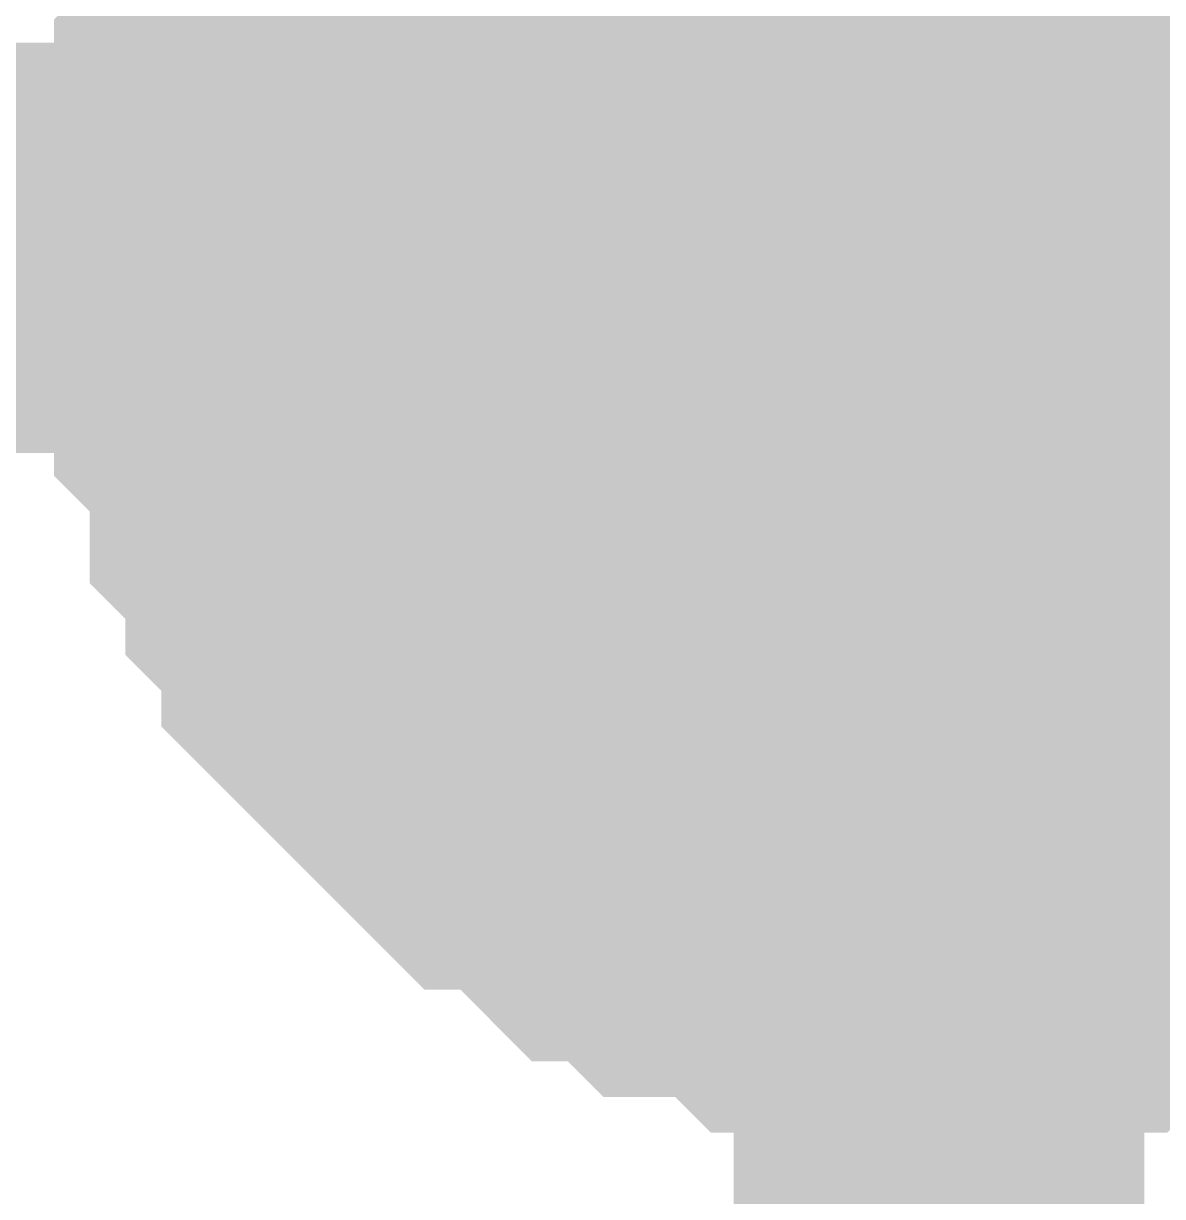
# Model space of a CAD drawing. Header units: inches. Extents: x 0 to 841, y 0 to 594.
# Drawn here: x 731.836 to 732.667, y 391.788 to 392.645 of the extents above; entities that cross this region are included whole.
import ezdxf

# ---------------------------------------------------------------- set-up
doc = ezdxf.new("R2010")
doc.units = ezdxf.units.IN
doc.layers.add('Sheet', color=255, linetype='Continuous')

msp = doc.modelspace()

# ---------------------------------------------------------------- linework, layer by layer
at = {"layer": 'Sheet'}
for points in [[(732.5041, 396.58358, 0.29972, 0.29972, 0), (732.5041, 392.48108, 0.29972, 0.29972, 0)], [(732.00761, 392.48108, 0.29972, 0.29972, 0), (732.00761, 392.50721, 0.29972, 0.29972, 0), (732.00761, 392.53335, 0.29972, 0.29972, 0), (732.00761, 392.55948, 0.29972, 0.29972, 0), (732.00761, 392.58561, 0.29972, 0.29972, 0), (732.03374, 392.61174, 0.29972, 0.29972, 0), (732.03374, 392.63787, 0.29972, 0.29972, 0), (732.03374, 392.664, 0.29972, 0.29972, 0), (732.05987, 392.69013, 0.29972, 0.29972, 0), (732.05987, 392.71626, 0.29972, 0.29972, 0), (732.05987, 392.74239, 0.29972, 0.29972, 0), (732.08601, 392.74239, 0.29972, 0.29972, 0), (732.08601, 392.76852, 0.29972, 0.29972, 0), (732.11214, 392.79465, 0.29972, 0.29972, 0), (732.11214, 392.82078, 0.29972, 0.29972, 0)], [(732.00761, 392.48108, 0.29972, 0.29972, 0), (732.00761, 392.50721, 0.29972, 0.29972, 0), (732.00761, 392.53335, 0.29972, 0.29972, 0), (732.00761, 392.55948, 0.29972, 0.29972, 0), (732.00761, 392.58561, 0.29972, 0.29972, 0), (732.03374, 392.61174, 0.29972, 0.29972, 0), (732.03374, 392.63787, 0.29972, 0.29972, 0), (732.03374, 392.664, 0.29972, 0.29972, 0), (732.05987, 392.69013, 0.29972, 0.29972, 0), (732.05987, 392.71626, 0.29972, 0.29972, 0), (732.05987, 392.74239, 0.29972, 0.29972, 0), (732.08601, 392.74239, 0.29972, 0.29972, 0), (732.08601, 392.76852, 0.29972, 0.29972, 0), (732.11214, 392.79465, 0.29972, 0.29972, 0), (732.11214, 392.82078, 0.29972, 0.29972, 0)], [(732.00761, 392.48108, 0.29972, 0.29972, 0), (732.00761, 392.50721, 0.29972, 0.29972, 0), (732.00761, 392.53335, 0.29972, 0.29972, 0), (732.00761, 392.55948, 0.29972, 0.29972, 0), (732.00761, 392.58561, 0.29972, 0.29972, 0), (732.03374, 392.61174, 0.29972, 0.29972, 0), (732.03374, 392.63787, 0.29972, 0.29972, 0), (732.03374, 392.664, 0.29972, 0.29972, 0), (732.05987, 392.69013, 0.29972, 0.29972, 0), (732.05987, 392.71626, 0.29972, 0.29972, 0), (732.05987, 392.74239, 0.29972, 0.29972, 0), (732.08601, 392.74239, 0.29972, 0.29972, 0), (732.08601, 392.76852, 0.29972, 0.29972, 0), (732.11214, 392.79465, 0.29972, 0.29972, 0), (732.11214, 392.82078, 0.29972, 0.29972, 0)], [(732.00761, 392.48108, 0.29972, 0.29972, 0), (732.00761, 392.50721, 0.29972, 0.29972, 0), (732.00761, 392.53335, 0.29972, 0.29972, 0), (732.00761, 392.55948, 0.29972, 0.29972, 0), (732.00761, 392.58561, 0.29972, 0.29972, 0), (732.03374, 392.61174, 0.29972, 0.29972, 0), (732.03374, 392.63787, 0.29972, 0.29972, 0), (732.03374, 392.664, 0.29972, 0.29972, 0), (732.05987, 392.69013, 0.29972, 0.29972, 0), (732.05987, 392.71626, 0.29972, 0.29972, 0), (732.05987, 392.74239, 0.29972, 0.29972, 0), (732.08601, 392.74239, 0.29972, 0.29972, 0), (732.08601, 392.76852, 0.29972, 0.29972, 0), (732.11214, 392.79465, 0.29972, 0.29972, 0), (732.11214, 392.82078, 0.29972, 0.29972, 0)], [(732.00761, 392.48108, 0.29972, 0.29972, 0), (732.00761, 392.50721, 0.29972, 0.29972, 0), (732.00761, 392.53335, 0.29972, 0.29972, 0), (732.00761, 392.55948, 0.29972, 0.29972, 0), (732.00761, 392.58561, 0.29972, 0.29972, 0), (732.03374, 392.61174, 0.29972, 0.29972, 0), (732.03374, 392.63787, 0.29972, 0.29972, 0), (732.03374, 392.664, 0.29972, 0.29972, 0), (732.05987, 392.69013, 0.29972, 0.29972, 0), (732.05987, 392.71626, 0.29972, 0.29972, 0), (732.05987, 392.74239, 0.29972, 0.29972, 0), (732.08601, 392.74239, 0.29972, 0.29972, 0), (732.08601, 392.76852, 0.29972, 0.29972, 0), (732.11214, 392.79465, 0.29972, 0.29972, 0), (732.11214, 392.82078, 0.29972, 0.29972, 0)], [(732.00761, 392.48108, 0.29972, 0.29972, 0), (732.00761, 392.50721, 0.29972, 0.29972, 0), (732.00761, 392.53335, 0.29972, 0.29972, 0), (732.00761, 392.55948, 0.29972, 0.29972, 0), (732.00761, 392.58561, 0.29972, 0.29972, 0), (732.03374, 392.61174, 0.29972, 0.29972, 0), (732.03374, 392.63787, 0.29972, 0.29972, 0), (732.03374, 392.664, 0.29972, 0.29972, 0), (732.05987, 392.69013, 0.29972, 0.29972, 0), (732.05987, 392.71626, 0.29972, 0.29972, 0), (732.05987, 392.74239, 0.29972, 0.29972, 0), (732.08601, 392.74239, 0.29972, 0.29972, 0), (732.08601, 392.76852, 0.29972, 0.29972, 0), (732.11214, 392.79465, 0.29972, 0.29972, 0), (732.11214, 392.82078, 0.29972, 0.29972, 0)], [(732.00761, 392.48108, 0.29972, 0.29972, 0), (732.00761, 392.50721, 0.29972, 0.29972, 0), (732.00761, 392.53335, 0.29972, 0.29972, 0), (732.00761, 392.55948, 0.29972, 0.29972, 0), (732.00761, 392.58561, 0.29972, 0.29972, 0), (732.03374, 392.61174, 0.29972, 0.29972, 0), (732.03374, 392.63787, 0.29972, 0.29972, 0), (732.03374, 392.664, 0.29972, 0.29972, 0), (732.05987, 392.69013, 0.29972, 0.29972, 0), (732.05987, 392.71626, 0.29972, 0.29972, 0), (732.05987, 392.74239, 0.29972, 0.29972, 0), (732.08601, 392.74239, 0.29972, 0.29972, 0), (732.08601, 392.76852, 0.29972, 0.29972, 0), (732.11214, 392.79465, 0.29972, 0.29972, 0), (732.11214, 392.82078, 0.29972, 0.29972, 0)], [(732.00761, 392.48108, 0.09906, 0.09906, 0), (732.00761, 392.50721, 0.09906, 0.09906, 0), (732.00761, 392.53335, 0.09906, 0.09906, 0), (732.00761, 392.55948, 0.09906, 0.09906, 0), (732.00761, 392.58561, 0.09906, 0.09906, 0), (732.03374, 392.61174, 0.09906, 0.09906, 0), (732.03374, 392.63787, 0.09906, 0.09906, 0), (732.03374, 392.664, 0.09906, 0.09906, 0), (732.05987, 392.69013, 0.09906, 0.09906, 0), (732.05987, 392.71626, 0.09906, 0.09906, 0)], [(732.00761, 392.48108, 0.09906, 0.09906, 0), (732.00761, 392.50721, 0.09906, 0.09906, 0), (732.00761, 392.53335, 0.09906, 0.09906, 0), (732.00761, 392.55948, 0.09906, 0.09906, 0), (732.00761, 392.58561, 0.09906, 0.09906, 0), (732.03374, 392.61174, 0.09906, 0.09906, 0), (732.03374, 392.63787, 0.09906, 0.09906, 0), (732.03374, 392.664, 0.09906, 0.09906, 0), (732.05987, 392.69013, 0.09906, 0.09906, 0), (732.05987, 392.71626, 0.09906, 0.09906, 0)], [(732.00761, 392.48108, 0.09906, 0.09906, 0), (732.00761, 392.50721, 0.09906, 0.09906, 0), (732.00761, 392.53335, 0.09906, 0.09906, 0), (732.00761, 392.55948, 0.09906, 0.09906, 0), (732.00761, 392.58561, 0.09906, 0.09906, 0), (732.03374, 392.61174, 0.09906, 0.09906, 0), (732.03374, 392.63787, 0.09906, 0.09906, 0), (732.03374, 392.664, 0.09906, 0.09906, 0), (732.05987, 392.69013, 0.09906, 0.09906, 0), (732.05987, 392.71626, 0.09906, 0.09906, 0)], [(732.00761, 392.48108, 0.09906, 0.09906, 0), (732.00761, 392.50721, 0.09906, 0.09906, 0), (732.00761, 392.53335, 0.09906, 0.09906, 0), (732.00761, 392.55948, 0.09906, 0.09906, 0), (732.00761, 392.58561, 0.09906, 0.09906, 0), (732.03374, 392.61174, 0.09906, 0.09906, 0), (732.03374, 392.63787, 0.09906, 0.09906, 0), (732.03374, 392.664, 0.09906, 0.09906, 0), (732.05987, 392.69013, 0.09906, 0.09906, 0), (732.05987, 392.71626, 0.09906, 0.09906, 0)], [(732.00761, 392.48108, 0.09906, 0.09906, 0), (732.00761, 392.50721, 0.09906, 0.09906, 0), (732.00761, 392.53335, 0.09906, 0.09906, 0), (732.00761, 392.55948, 0.09906, 0.09906, 0), (732.00761, 392.58561, 0.09906, 0.09906, 0), (732.03374, 392.61174, 0.09906, 0.09906, 0), (732.03374, 392.63787, 0.09906, 0.09906, 0), (732.03374, 392.664, 0.09906, 0.09906, 0), (732.05987, 392.69013, 0.09906, 0.09906, 0), (732.05987, 392.71626, 0.09906, 0.09906, 0)], [(732.00761, 392.48108, 0.09906, 0.09906, 0), (732.00761, 392.50721, 0.09906, 0.09906, 0), (732.00761, 392.53335, 0.09906, 0.09906, 0), (732.00761, 392.55948, 0.09906, 0.09906, 0), (732.00761, 392.58561, 0.09906, 0.09906, 0), (732.03374, 392.61174, 0.09906, 0.09906, 0), (732.03374, 392.63787, 0.09906, 0.09906, 0), (732.03374, 392.664, 0.09906, 0.09906, 0), (732.05987, 392.69013, 0.09906, 0.09906, 0), (732.05987, 392.71626, 0.09906, 0.09906, 0)], [(732.00761, 392.48108, 0.09906, 0.09906, 0), (732.00761, 392.50721, 0.09906, 0.09906, 0), (732.00761, 392.53335, 0.09906, 0.09906, 0), (732.00761, 392.55948, 0.09906, 0.09906, 0), (732.00761, 392.58561, 0.09906, 0.09906, 0), (732.03374, 392.61174, 0.09906, 0.09906, 0), (732.03374, 392.63787, 0.09906, 0.09906, 0), (732.03374, 392.664, 0.09906, 0.09906, 0), (732.05987, 392.69013, 0.09906, 0.09906, 0), (732.05987, 392.71626, 0.09906, 0.09906, 0)], [(677.52448, 392.48108, 0.29972, 0.29972, 0), (692.52368, 392.48108, 0.29972, 0.29972, 0), (702.50572, 392.48108, 0.29972, 0.29972, 0), (712.51389, 392.48108, 0.29972, 0.29972, 0), (722.52206, 392.48108, 0.29972, 0.29972, 0), (732.5041, 392.48108, 0.29972, 0.29972, 0)], [(732.5041, 391.9846, 0.29972, 0.29972, 0), (732.47797, 391.9846, 0.29972, 0.29972, 0), (732.45184, 391.9846, 0.29972, 0.29972, 0), (732.42571, 391.9846, 0.29972, 0.29972, 0), (732.39958, 391.9846, 0.29972, 0.29972, 0), (732.37345, 392.01073, 0.29972, 0.29972, 0), (732.37345, 392.01073, 0.29972, 0.29972, 0), (732.34731, 392.01073, 0.29972, 0.29972, 0), (732.32118, 392.01073, 0.29972, 0.29972, 0), (732.29505, 392.03686, 0.29972, 0.29972, 0), (732.26892, 392.03686, 0.29972, 0.29972, 0), (732.24279, 392.063, 0.29972, 0.29972, 0), (732.24279, 392.063, 0.29972, 0.29972, 0), (732.21666, 392.08913, 0.29972, 0.29972, 0), (732.19053, 392.08913, 0.29972, 0.29972, 0), (732.1644, 392.11526, 0.29972, 0.29972, 0), (732.1644, 392.11526, 0.29972, 0.29972, 0), (732.13827, 392.14139, 0.29972, 0.29972, 0), (732.11214, 392.16752, 0.29972, 0.29972, 0), (732.11214, 392.16752, 0.29972, 0.29972, 0), (732.08601, 392.19365, 0.29972, 0.29972, 0), (732.08601, 392.21978, 0.29972, 0.29972, 0), (732.05987, 392.24591, 0.29972, 0.29972, 0), (732.05987, 392.27204, 0.29972, 0.29972, 0), (732.05987, 392.27204, 0.29972, 0.29972, 0), (732.03374, 392.29817, 0.29972, 0.29972, 0), (732.03374, 392.3243, 0.29972, 0.29972, 0), (732.03374, 392.35043, 0.29972, 0.29972, 0), (732.00761, 392.37656, 0.29972, 0.29972, 0), (732.00761, 392.40269, 0.29972, 0.29972, 0), (732.00761, 392.42882, 0.29972, 0.29972, 0), (732.00761, 392.45495, 0.29972, 0.29972, 0), (732.00761, 392.48108, 0.29972, 0.29972, 0)], [(732.00761, 392.48108, 0.29972, 0.29972, 0), (732.00761, 392.48108, 0.29972, 0.29972, 0)], [(732.5041, 391.9846, 0.29972, 0.29972, 0), (732.47797, 391.9846, 0.29972, 0.29972, 0), (732.45184, 391.9846, 0.29972, 0.29972, 0), (732.42571, 391.9846, 0.29972, 0.29972, 0), (732.39958, 391.9846, 0.29972, 0.29972, 0), (732.37345, 392.01073, 0.29972, 0.29972, 0), (732.37345, 392.01073, 0.29972, 0.29972, 0), (732.34731, 392.01073, 0.29972, 0.29972, 0), (732.32118, 392.01073, 0.29972, 0.29972, 0), (732.29505, 392.03686, 0.29972, 0.29972, 0), (732.26892, 392.03686, 0.29972, 0.29972, 0), (732.24279, 392.063, 0.29972, 0.29972, 0), (732.24279, 392.063, 0.29972, 0.29972, 0), (732.21666, 392.08913, 0.29972, 0.29972, 0), (732.19053, 392.08913, 0.29972, 0.29972, 0), (732.1644, 392.11526, 0.29972, 0.29972, 0), (732.1644, 392.11526, 0.29972, 0.29972, 0), (732.13827, 392.14139, 0.29972, 0.29972, 0), (732.11214, 392.16752, 0.29972, 0.29972, 0), (732.11214, 392.16752, 0.29972, 0.29972, 0), (732.08601, 392.19365, 0.29972, 0.29972, 0), (732.08601, 392.21978, 0.29972, 0.29972, 0), (732.05987, 392.24591, 0.29972, 0.29972, 0), (732.05987, 392.27204, 0.29972, 0.29972, 0), (732.05987, 392.27204, 0.29972, 0.29972, 0), (732.03374, 392.29817, 0.29972, 0.29972, 0), (732.03374, 392.3243, 0.29972, 0.29972, 0), (732.03374, 392.35043, 0.29972, 0.29972, 0), (732.00761, 392.37656, 0.29972, 0.29972, 0), (732.00761, 392.40269, 0.29972, 0.29972, 0), (732.00761, 392.42882, 0.29972, 0.29972, 0), (732.00761, 392.45495, 0.29972, 0.29972, 0), (732.00761, 392.48108, 0.29972, 0.29972, 0)], [(732.00761, 392.48108, 0.29972, 0.29972, 0), (732.00761, 392.48108, 0.29972, 0.29972, 0)], [(732.5041, 391.9846, 0.29972, 0.29972, 0), (732.47797, 391.9846, 0.29972, 0.29972, 0), (732.45184, 391.9846, 0.29972, 0.29972, 0), (732.42571, 391.9846, 0.29972, 0.29972, 0), (732.39958, 391.9846, 0.29972, 0.29972, 0), (732.37345, 392.01073, 0.29972, 0.29972, 0), (732.37345, 392.01073, 0.29972, 0.29972, 0), (732.34731, 392.01073, 0.29972, 0.29972, 0), (732.32118, 392.01073, 0.29972, 0.29972, 0), (732.29505, 392.03686, 0.29972, 0.29972, 0), (732.26892, 392.03686, 0.29972, 0.29972, 0), (732.24279, 392.063, 0.29972, 0.29972, 0), (732.24279, 392.063, 0.29972, 0.29972, 0), (732.21666, 392.08913, 0.29972, 0.29972, 0), (732.19053, 392.08913, 0.29972, 0.29972, 0), (732.1644, 392.11526, 0.29972, 0.29972, 0), (732.1644, 392.11526, 0.29972, 0.29972, 0), (732.13827, 392.14139, 0.29972, 0.29972, 0), (732.11214, 392.16752, 0.29972, 0.29972, 0), (732.11214, 392.16752, 0.29972, 0.29972, 0), (732.08601, 392.19365, 0.29972, 0.29972, 0), (732.08601, 392.21978, 0.29972, 0.29972, 0), (732.05987, 392.24591, 0.29972, 0.29972, 0), (732.05987, 392.27204, 0.29972, 0.29972, 0), (732.05987, 392.27204, 0.29972, 0.29972, 0), (732.03374, 392.29817, 0.29972, 0.29972, 0), (732.03374, 392.3243, 0.29972, 0.29972, 0), (732.03374, 392.35043, 0.29972, 0.29972, 0), (732.00761, 392.37656, 0.29972, 0.29972, 0), (732.00761, 392.40269, 0.29972, 0.29972, 0), (732.00761, 392.42882, 0.29972, 0.29972, 0), (732.00761, 392.45495, 0.29972, 0.29972, 0), (732.00761, 392.48108, 0.29972, 0.29972, 0)], [(732.00761, 392.48108, 0.29972, 0.29972, 0), (732.00761, 392.48108, 0.29972, 0.29972, 0)], [(732.5041, 391.9846, 0.29972, 0.29972, 0), (732.47797, 391.9846, 0.29972, 0.29972, 0), (732.45184, 391.9846, 0.29972, 0.29972, 0), (732.42571, 391.9846, 0.29972, 0.29972, 0), (732.39958, 391.9846, 0.29972, 0.29972, 0), (732.37345, 392.01073, 0.29972, 0.29972, 0), (732.37345, 392.01073, 0.29972, 0.29972, 0), (732.34731, 392.01073, 0.29972, 0.29972, 0), (732.32118, 392.01073, 0.29972, 0.29972, 0), (732.29505, 392.03686, 0.29972, 0.29972, 0), (732.26892, 392.03686, 0.29972, 0.29972, 0), (732.24279, 392.063, 0.29972, 0.29972, 0), (732.24279, 392.063, 0.29972, 0.29972, 0), (732.21666, 392.08913, 0.29972, 0.29972, 0), (732.19053, 392.08913, 0.29972, 0.29972, 0), (732.1644, 392.11526, 0.29972, 0.29972, 0), (732.1644, 392.11526, 0.29972, 0.29972, 0), (732.13827, 392.14139, 0.29972, 0.29972, 0), (732.11214, 392.16752, 0.29972, 0.29972, 0), (732.11214, 392.16752, 0.29972, 0.29972, 0), (732.08601, 392.19365, 0.29972, 0.29972, 0), (732.08601, 392.21978, 0.29972, 0.29972, 0), (732.05987, 392.24591, 0.29972, 0.29972, 0), (732.05987, 392.27204, 0.29972, 0.29972, 0), (732.05987, 392.27204, 0.29972, 0.29972, 0), (732.03374, 392.29817, 0.29972, 0.29972, 0), (732.03374, 392.3243, 0.29972, 0.29972, 0), (732.03374, 392.35043, 0.29972, 0.29972, 0), (732.00761, 392.37656, 0.29972, 0.29972, 0), (732.00761, 392.40269, 0.29972, 0.29972, 0), (732.00761, 392.42882, 0.29972, 0.29972, 0), (732.00761, 392.45495, 0.29972, 0.29972, 0), (732.00761, 392.48108, 0.29972, 0.29972, 0)], [(732.00761, 392.48108, 0.29972, 0.29972, 0), (732.00761, 392.48108, 0.29972, 0.29972, 0)], [(732.5041, 391.9846, 0.29972, 0.29972, 0), (732.47797, 391.9846, 0.29972, 0.29972, 0), (732.45184, 391.9846, 0.29972, 0.29972, 0), (732.42571, 391.9846, 0.29972, 0.29972, 0), (732.39958, 391.9846, 0.29972, 0.29972, 0), (732.37345, 392.01073, 0.29972, 0.29972, 0), (732.37345, 392.01073, 0.29972, 0.29972, 0), (732.34731, 392.01073, 0.29972, 0.29972, 0), (732.32118, 392.01073, 0.29972, 0.29972, 0), (732.29505, 392.03686, 0.29972, 0.29972, 0), (732.26892, 392.03686, 0.29972, 0.29972, 0), (732.24279, 392.063, 0.29972, 0.29972, 0), (732.24279, 392.063, 0.29972, 0.29972, 0), (732.21666, 392.08913, 0.29972, 0.29972, 0), (732.19053, 392.08913, 0.29972, 0.29972, 0), (732.1644, 392.11526, 0.29972, 0.29972, 0), (732.1644, 392.11526, 0.29972, 0.29972, 0), (732.13827, 392.14139, 0.29972, 0.29972, 0), (732.11214, 392.16752, 0.29972, 0.29972, 0), (732.11214, 392.16752, 0.29972, 0.29972, 0), (732.08601, 392.19365, 0.29972, 0.29972, 0), (732.08601, 392.21978, 0.29972, 0.29972, 0), (732.05987, 392.24591, 0.29972, 0.29972, 0), (732.05987, 392.27204, 0.29972, 0.29972, 0), (732.05987, 392.27204, 0.29972, 0.29972, 0), (732.03374, 392.29817, 0.29972, 0.29972, 0), (732.03374, 392.3243, 0.29972, 0.29972, 0), (732.03374, 392.35043, 0.29972, 0.29972, 0), (732.00761, 392.37656, 0.29972, 0.29972, 0), (732.00761, 392.40269, 0.29972, 0.29972, 0), (732.00761, 392.42882, 0.29972, 0.29972, 0), (732.00761, 392.45495, 0.29972, 0.29972, 0), (732.00761, 392.48108, 0.29972, 0.29972, 0)], [(732.00761, 392.48108, 0.29972, 0.29972, 0), (732.00761, 392.48108, 0.29972, 0.29972, 0)], [(732.5041, 391.9846, 0.29972, 0.29972, 0), (732.47797, 391.9846, 0.29972, 0.29972, 0), (732.45184, 391.9846, 0.29972, 0.29972, 0), (732.42571, 391.9846, 0.29972, 0.29972, 0), (732.39958, 391.9846, 0.29972, 0.29972, 0), (732.37345, 392.01073, 0.29972, 0.29972, 0), (732.37345, 392.01073, 0.29972, 0.29972, 0), (732.34731, 392.01073, 0.29972, 0.29972, 0), (732.32118, 392.01073, 0.29972, 0.29972, 0), (732.29505, 392.03686, 0.29972, 0.29972, 0), (732.26892, 392.03686, 0.29972, 0.29972, 0), (732.24279, 392.063, 0.29972, 0.29972, 0), (732.24279, 392.063, 0.29972, 0.29972, 0), (732.21666, 392.08913, 0.29972, 0.29972, 0), (732.19053, 392.08913, 0.29972, 0.29972, 0), (732.1644, 392.11526, 0.29972, 0.29972, 0), (732.1644, 392.11526, 0.29972, 0.29972, 0), (732.13827, 392.14139, 0.29972, 0.29972, 0), (732.11214, 392.16752, 0.29972, 0.29972, 0), (732.11214, 392.16752, 0.29972, 0.29972, 0), (732.08601, 392.19365, 0.29972, 0.29972, 0), (732.08601, 392.21978, 0.29972, 0.29972, 0), (732.05987, 392.24591, 0.29972, 0.29972, 0), (732.05987, 392.27204, 0.29972, 0.29972, 0), (732.05987, 392.27204, 0.29972, 0.29972, 0), (732.03374, 392.29817, 0.29972, 0.29972, 0), (732.03374, 392.3243, 0.29972, 0.29972, 0), (732.03374, 392.35043, 0.29972, 0.29972, 0), (732.00761, 392.37656, 0.29972, 0.29972, 0), (732.00761, 392.40269, 0.29972, 0.29972, 0), (732.00761, 392.42882, 0.29972, 0.29972, 0), (732.00761, 392.45495, 0.29972, 0.29972, 0), (732.00761, 392.48108, 0.29972, 0.29972, 0)], [(732.00761, 392.48108, 0.29972, 0.29972, 0), (732.00761, 392.48108, 0.29972, 0.29972, 0)], [(732.5041, 391.9846, 0.29972, 0.29972, 0), (732.47797, 391.9846, 0.29972, 0.29972, 0), (732.45184, 391.9846, 0.29972, 0.29972, 0), (732.42571, 391.9846, 0.29972, 0.29972, 0), (732.39958, 391.9846, 0.29972, 0.29972, 0), (732.37345, 392.01073, 0.29972, 0.29972, 0), (732.37345, 392.01073, 0.29972, 0.29972, 0), (732.34731, 392.01073, 0.29972, 0.29972, 0), (732.32118, 392.01073, 0.29972, 0.29972, 0), (732.29505, 392.03686, 0.29972, 0.29972, 0), (732.26892, 392.03686, 0.29972, 0.29972, 0), (732.24279, 392.063, 0.29972, 0.29972, 0), (732.24279, 392.063, 0.29972, 0.29972, 0), (732.21666, 392.08913, 0.29972, 0.29972, 0), (732.19053, 392.08913, 0.29972, 0.29972, 0), (732.1644, 392.11526, 0.29972, 0.29972, 0), (732.1644, 392.11526, 0.29972, 0.29972, 0), (732.13827, 392.14139, 0.29972, 0.29972, 0), (732.11214, 392.16752, 0.29972, 0.29972, 0), (732.11214, 392.16752, 0.29972, 0.29972, 0), (732.08601, 392.19365, 0.29972, 0.29972, 0), (732.08601, 392.21978, 0.29972, 0.29972, 0), (732.05987, 392.24591, 0.29972, 0.29972, 0), (732.05987, 392.27204, 0.29972, 0.29972, 0), (732.05987, 392.27204, 0.29972, 0.29972, 0), (732.03374, 392.29817, 0.29972, 0.29972, 0), (732.03374, 392.3243, 0.29972, 0.29972, 0), (732.03374, 392.35043, 0.29972, 0.29972, 0), (732.00761, 392.37656, 0.29972, 0.29972, 0), (732.00761, 392.40269, 0.29972, 0.29972, 0), (732.00761, 392.42882, 0.29972, 0.29972, 0), (732.00761, 392.45495, 0.29972, 0.29972, 0), (732.00761, 392.48108, 0.29972, 0.29972, 0)], [(732.00761, 392.48108, 0.29972, 0.29972, 0), (732.00761, 392.48108, 0.29972, 0.29972, 0)], [(732.5041, 392.48108, 0.29972, 0.29972, 0), (732.5041, 389.94642, 0.29972, 0.29972, 0)], [(732.5041, 391.9846, 0.09906, 0.09906, 0), (732.47797, 391.9846, 0.09906, 0.09906, 0), (732.45184, 391.9846, 0.09906, 0.09906, 0), (732.42571, 391.9846, 0.09906, 0.09906, 0), (732.39958, 391.9846, 0.09906, 0.09906, 0), (732.37345, 392.01073, 0.09906, 0.09906, 0), (732.37345, 392.01073, 0.09906, 0.09906, 0), (732.34731, 392.01073, 0.09906, 0.09906, 0), (732.32118, 392.01073, 0.09906, 0.09906, 0), (732.29505, 392.03686, 0.09906, 0.09906, 0), (732.26892, 392.03686, 0.09906, 0.09906, 0), (732.24279, 392.063, 0.09906, 0.09906, 0), (732.24279, 392.063, 0.09906, 0.09906, 0), (732.21666, 392.08913, 0.09906, 0.09906, 0), (732.19053, 392.08913, 0.09906, 0.09906, 0), (732.1644, 392.11526, 0.09906, 0.09906, 0), (732.1644, 392.11526, 0.09906, 0.09906, 0), (732.13827, 392.14139, 0.09906, 0.09906, 0), (732.11214, 392.16752, 0.09906, 0.09906, 0), (732.11214, 392.16752, 0.09906, 0.09906, 0), (732.08601, 392.19365, 0.09906, 0.09906, 0), (732.08601, 392.21978, 0.09906, 0.09906, 0), (732.05987, 392.24591, 0.09906, 0.09906, 0), (732.05987, 392.27204, 0.09906, 0.09906, 0), (732.05987, 392.27204, 0.09906, 0.09906, 0), (732.03374, 392.29817, 0.09906, 0.09906, 0), (732.03374, 392.3243, 0.09906, 0.09906, 0), (732.03374, 392.35043, 0.09906, 0.09906, 0), (732.00761, 392.37656, 0.09906, 0.09906, 0), (732.00761, 392.40269, 0.09906, 0.09906, 0), (732.00761, 392.42882, 0.09906, 0.09906, 0), (732.00761, 392.45495, 0.09906, 0.09906, 0), (732.00761, 392.48108, 0.09906, 0.09906, 0)], [(732.00761, 392.48108, 0.09906, 0.09906, 0), (732.00761, 392.48108, 0.09906, 0.09906, 0)], [(732.5041, 391.9846, 0.09906, 0.09906, 0), (732.47797, 391.9846, 0.09906, 0.09906, 0), (732.45184, 391.9846, 0.09906, 0.09906, 0), (732.42571, 391.9846, 0.09906, 0.09906, 0), (732.39958, 391.9846, 0.09906, 0.09906, 0), (732.37345, 392.01073, 0.09906, 0.09906, 0), (732.37345, 392.01073, 0.09906, 0.09906, 0), (732.34731, 392.01073, 0.09906, 0.09906, 0), (732.32118, 392.01073, 0.09906, 0.09906, 0), (732.29505, 392.03686, 0.09906, 0.09906, 0), (732.26892, 392.03686, 0.09906, 0.09906, 0), (732.24279, 392.063, 0.09906, 0.09906, 0), (732.24279, 392.063, 0.09906, 0.09906, 0), (732.21666, 392.08913, 0.09906, 0.09906, 0), (732.19053, 392.08913, 0.09906, 0.09906, 0), (732.1644, 392.11526, 0.09906, 0.09906, 0), (732.1644, 392.11526, 0.09906, 0.09906, 0), (732.13827, 392.14139, 0.09906, 0.09906, 0), (732.11214, 392.16752, 0.09906, 0.09906, 0), (732.11214, 392.16752, 0.09906, 0.09906, 0), (732.08601, 392.19365, 0.09906, 0.09906, 0), (732.08601, 392.21978, 0.09906, 0.09906, 0), (732.05987, 392.24591, 0.09906, 0.09906, 0), (732.05987, 392.27204, 0.09906, 0.09906, 0), (732.05987, 392.27204, 0.09906, 0.09906, 0), (732.03374, 392.29817, 0.09906, 0.09906, 0), (732.03374, 392.3243, 0.09906, 0.09906, 0), (732.03374, 392.35043, 0.09906, 0.09906, 0), (732.00761, 392.37656, 0.09906, 0.09906, 0), (732.00761, 392.40269, 0.09906, 0.09906, 0), (732.00761, 392.42882, 0.09906, 0.09906, 0), (732.00761, 392.45495, 0.09906, 0.09906, 0), (732.00761, 392.48108, 0.09906, 0.09906, 0)], [(732.00761, 392.48108, 0.09906, 0.09906, 0), (732.00761, 392.48108, 0.09906, 0.09906, 0)], [(732.5041, 391.9846, 0.09906, 0.09906, 0), (732.47797, 391.9846, 0.09906, 0.09906, 0), (732.45184, 391.9846, 0.09906, 0.09906, 0), (732.42571, 391.9846, 0.09906, 0.09906, 0), (732.39958, 391.9846, 0.09906, 0.09906, 0), (732.37345, 392.01073, 0.09906, 0.09906, 0), (732.37345, 392.01073, 0.09906, 0.09906, 0), (732.34731, 392.01073, 0.09906, 0.09906, 0), (732.32118, 392.01073, 0.09906, 0.09906, 0), (732.29505, 392.03686, 0.09906, 0.09906, 0), (732.26892, 392.03686, 0.09906, 0.09906, 0), (732.24279, 392.063, 0.09906, 0.09906, 0), (732.24279, 392.063, 0.09906, 0.09906, 0), (732.21666, 392.08913, 0.09906, 0.09906, 0), (732.19053, 392.08913, 0.09906, 0.09906, 0), (732.1644, 392.11526, 0.09906, 0.09906, 0), (732.1644, 392.11526, 0.09906, 0.09906, 0), (732.13827, 392.14139, 0.09906, 0.09906, 0), (732.11214, 392.16752, 0.09906, 0.09906, 0), (732.11214, 392.16752, 0.09906, 0.09906, 0), (732.08601, 392.19365, 0.09906, 0.09906, 0), (732.08601, 392.21978, 0.09906, 0.09906, 0), (732.05987, 392.24591, 0.09906, 0.09906, 0), (732.05987, 392.27204, 0.09906, 0.09906, 0), (732.05987, 392.27204, 0.09906, 0.09906, 0), (732.03374, 392.29817, 0.09906, 0.09906, 0), (732.03374, 392.3243, 0.09906, 0.09906, 0), (732.03374, 392.35043, 0.09906, 0.09906, 0), (732.00761, 392.37656, 0.09906, 0.09906, 0), (732.00761, 392.40269, 0.09906, 0.09906, 0), (732.00761, 392.42882, 0.09906, 0.09906, 0), (732.00761, 392.45495, 0.09906, 0.09906, 0), (732.00761, 392.48108, 0.09906, 0.09906, 0)], [(732.00761, 392.48108, 0.09906, 0.09906, 0), (732.00761, 392.48108, 0.09906, 0.09906, 0)], [(732.5041, 391.9846, 0.09906, 0.09906, 0), (732.47797, 391.9846, 0.09906, 0.09906, 0), (732.45184, 391.9846, 0.09906, 0.09906, 0), (732.42571, 391.9846, 0.09906, 0.09906, 0), (732.39958, 391.9846, 0.09906, 0.09906, 0), (732.37345, 392.01073, 0.09906, 0.09906, 0), (732.37345, 392.01073, 0.09906, 0.09906, 0), (732.34731, 392.01073, 0.09906, 0.09906, 0), (732.32118, 392.01073, 0.09906, 0.09906, 0), (732.29505, 392.03686, 0.09906, 0.09906, 0), (732.26892, 392.03686, 0.09906, 0.09906, 0), (732.24279, 392.063, 0.09906, 0.09906, 0), (732.24279, 392.063, 0.09906, 0.09906, 0), (732.21666, 392.08913, 0.09906, 0.09906, 0), (732.19053, 392.08913, 0.09906, 0.09906, 0), (732.1644, 392.11526, 0.09906, 0.09906, 0), (732.1644, 392.11526, 0.09906, 0.09906, 0), (732.13827, 392.14139, 0.09906, 0.09906, 0), (732.11214, 392.16752, 0.09906, 0.09906, 0), (732.11214, 392.16752, 0.09906, 0.09906, 0), (732.08601, 392.19365, 0.09906, 0.09906, 0), (732.08601, 392.21978, 0.09906, 0.09906, 0), (732.05987, 392.24591, 0.09906, 0.09906, 0), (732.05987, 392.27204, 0.09906, 0.09906, 0), (732.05987, 392.27204, 0.09906, 0.09906, 0), (732.03374, 392.29817, 0.09906, 0.09906, 0), (732.03374, 392.3243, 0.09906, 0.09906, 0), (732.03374, 392.35043, 0.09906, 0.09906, 0), (732.00761, 392.37656, 0.09906, 0.09906, 0), (732.00761, 392.40269, 0.09906, 0.09906, 0), (732.00761, 392.42882, 0.09906, 0.09906, 0), (732.00761, 392.45495, 0.09906, 0.09906, 0), (732.00761, 392.48108, 0.09906, 0.09906, 0)], [(732.00761, 392.48108, 0.09906, 0.09906, 0), (732.00761, 392.48108, 0.09906, 0.09906, 0)], [(732.5041, 391.9846, 0.09906, 0.09906, 0), (732.47797, 391.9846, 0.09906, 0.09906, 0), (732.45184, 391.9846, 0.09906, 0.09906, 0), (732.42571, 391.9846, 0.09906, 0.09906, 0), (732.39958, 391.9846, 0.09906, 0.09906, 0), (732.37345, 392.01073, 0.09906, 0.09906, 0), (732.37345, 392.01073, 0.09906, 0.09906, 0), (732.34731, 392.01073, 0.09906, 0.09906, 0), (732.32118, 392.01073, 0.09906, 0.09906, 0), (732.29505, 392.03686, 0.09906, 0.09906, 0), (732.26892, 392.03686, 0.09906, 0.09906, 0), (732.24279, 392.063, 0.09906, 0.09906, 0), (732.24279, 392.063, 0.09906, 0.09906, 0), (732.21666, 392.08913, 0.09906, 0.09906, 0), (732.19053, 392.08913, 0.09906, 0.09906, 0), (732.1644, 392.11526, 0.09906, 0.09906, 0), (732.1644, 392.11526, 0.09906, 0.09906, 0), (732.13827, 392.14139, 0.09906, 0.09906, 0), (732.11214, 392.16752, 0.09906, 0.09906, 0), (732.11214, 392.16752, 0.09906, 0.09906, 0), (732.08601, 392.19365, 0.09906, 0.09906, 0), (732.08601, 392.21978, 0.09906, 0.09906, 0), (732.05987, 392.24591, 0.09906, 0.09906, 0), (732.05987, 392.27204, 0.09906, 0.09906, 0), (732.05987, 392.27204, 0.09906, 0.09906, 0), (732.03374, 392.29817, 0.09906, 0.09906, 0), (732.03374, 392.3243, 0.09906, 0.09906, 0), (732.03374, 392.35043, 0.09906, 0.09906, 0), (732.00761, 392.37656, 0.09906, 0.09906, 0), (732.00761, 392.40269, 0.09906, 0.09906, 0), (732.00761, 392.42882, 0.09906, 0.09906, 0), (732.00761, 392.45495, 0.09906, 0.09906, 0), (732.00761, 392.48108, 0.09906, 0.09906, 0)], [(732.00761, 392.48108, 0.09906, 0.09906, 0), (732.00761, 392.48108, 0.09906, 0.09906, 0)], [(732.5041, 391.9846, 0.09906, 0.09906, 0), (732.47797, 391.9846, 0.09906, 0.09906, 0), (732.45184, 391.9846, 0.09906, 0.09906, 0), (732.42571, 391.9846, 0.09906, 0.09906, 0), (732.39958, 391.9846, 0.09906, 0.09906, 0), (732.37345, 392.01073, 0.09906, 0.09906, 0), (732.37345, 392.01073, 0.09906, 0.09906, 0), (732.34731, 392.01073, 0.09906, 0.09906, 0), (732.32118, 392.01073, 0.09906, 0.09906, 0), (732.29505, 392.03686, 0.09906, 0.09906, 0), (732.26892, 392.03686, 0.09906, 0.09906, 0), (732.24279, 392.063, 0.09906, 0.09906, 0), (732.24279, 392.063, 0.09906, 0.09906, 0), (732.21666, 392.08913, 0.09906, 0.09906, 0), (732.19053, 392.08913, 0.09906, 0.09906, 0), (732.1644, 392.11526, 0.09906, 0.09906, 0), (732.1644, 392.11526, 0.09906, 0.09906, 0), (732.13827, 392.14139, 0.09906, 0.09906, 0), (732.11214, 392.16752, 0.09906, 0.09906, 0), (732.11214, 392.16752, 0.09906, 0.09906, 0), (732.08601, 392.19365, 0.09906, 0.09906, 0), (732.08601, 392.21978, 0.09906, 0.09906, 0), (732.05987, 392.24591, 0.09906, 0.09906, 0), (732.05987, 392.27204, 0.09906, 0.09906, 0), (732.05987, 392.27204, 0.09906, 0.09906, 0), (732.03374, 392.29817, 0.09906, 0.09906, 0), (732.03374, 392.3243, 0.09906, 0.09906, 0), (732.03374, 392.35043, 0.09906, 0.09906, 0), (732.00761, 392.37656, 0.09906, 0.09906, 0), (732.00761, 392.40269, 0.09906, 0.09906, 0), (732.00761, 392.42882, 0.09906, 0.09906, 0), (732.00761, 392.45495, 0.09906, 0.09906, 0), (732.00761, 392.48108, 0.09906, 0.09906, 0)], [(732.00761, 392.48108, 0.09906, 0.09906, 0), (732.00761, 392.48108, 0.09906, 0.09906, 0)], [(732.5041, 391.9846, 0.09906, 0.09906, 0), (732.47797, 391.9846, 0.09906, 0.09906, 0), (732.45184, 391.9846, 0.09906, 0.09906, 0), (732.42571, 391.9846, 0.09906, 0.09906, 0), (732.39958, 391.9846, 0.09906, 0.09906, 0), (732.37345, 392.01073, 0.09906, 0.09906, 0), (732.37345, 392.01073, 0.09906, 0.09906, 0), (732.34731, 392.01073, 0.09906, 0.09906, 0), (732.32118, 392.01073, 0.09906, 0.09906, 0), (732.29505, 392.03686, 0.09906, 0.09906, 0), (732.26892, 392.03686, 0.09906, 0.09906, 0), (732.24279, 392.063, 0.09906, 0.09906, 0), (732.24279, 392.063, 0.09906, 0.09906, 0), (732.21666, 392.08913, 0.09906, 0.09906, 0), (732.19053, 392.08913, 0.09906, 0.09906, 0), (732.1644, 392.11526, 0.09906, 0.09906, 0), (732.1644, 392.11526, 0.09906, 0.09906, 0), (732.13827, 392.14139, 0.09906, 0.09906, 0), (732.11214, 392.16752, 0.09906, 0.09906, 0), (732.11214, 392.16752, 0.09906, 0.09906, 0), (732.08601, 392.19365, 0.09906, 0.09906, 0), (732.08601, 392.21978, 0.09906, 0.09906, 0), (732.05987, 392.24591, 0.09906, 0.09906, 0), (732.05987, 392.27204, 0.09906, 0.09906, 0), (732.05987, 392.27204, 0.09906, 0.09906, 0), (732.03374, 392.29817, 0.09906, 0.09906, 0), (732.03374, 392.3243, 0.09906, 0.09906, 0), (732.03374, 392.35043, 0.09906, 0.09906, 0), (732.00761, 392.37656, 0.09906, 0.09906, 0), (732.00761, 392.40269, 0.09906, 0.09906, 0), (732.00761, 392.42882, 0.09906, 0.09906, 0), (732.00761, 392.45495, 0.09906, 0.09906, 0), (732.00761, 392.48108, 0.09906, 0.09906, 0)], [(732.00761, 392.48108, 0.09906, 0.09906, 0), (732.00761, 392.48108, 0.09906, 0.09906, 0)], [(732.81767, 392.08913, 0.29972, 0.29972, 0), (732.79154, 392.063, 0.29972, 0.29972, 0), (732.76541, 392.063, 0.29972, 0.29972, 0), (732.76541, 392.03686, 0.29972, 0.29972, 0), (732.73928, 392.03686, 0.29972, 0.29972, 0), (732.71315, 392.01073, 0.29972, 0.29972, 0), (732.68702, 392.01073, 0.29972, 0.29972, 0), (732.66089, 392.01073, 0.29972, 0.29972, 0), (732.63476, 392.01073, 0.29972, 0.29972, 0), (732.60862, 391.9846, 0.29972, 0.29972, 0), (732.58249, 391.9846, 0.29972, 0.29972, 0), (732.55636, 391.9846, 0.29972, 0.29972, 0), (732.53023, 391.9846, 0.29972, 0.29972, 0), (732.5041, 391.9846, 0.29972, 0.29972, 0)], [(732.81767, 392.08913, 0.29972, 0.29972, 0), (732.79154, 392.063, 0.29972, 0.29972, 0), (732.76541, 392.063, 0.29972, 0.29972, 0), (732.76541, 392.03686, 0.29972, 0.29972, 0), (732.73928, 392.03686, 0.29972, 0.29972, 0), (732.71315, 392.01073, 0.29972, 0.29972, 0), (732.68702, 392.01073, 0.29972, 0.29972, 0), (732.66089, 392.01073, 0.29972, 0.29972, 0), (732.63476, 392.01073, 0.29972, 0.29972, 0), (732.60862, 391.9846, 0.29972, 0.29972, 0), (732.58249, 391.9846, 0.29972, 0.29972, 0), (732.55636, 391.9846, 0.29972, 0.29972, 0), (732.53023, 391.9846, 0.29972, 0.29972, 0), (732.5041, 391.9846, 0.29972, 0.29972, 0)], [(732.81767, 392.08913, 0.29972, 0.29972, 0), (732.79154, 392.063, 0.29972, 0.29972, 0), (732.76541, 392.063, 0.29972, 0.29972, 0), (732.76541, 392.03686, 0.29972, 0.29972, 0), (732.73928, 392.03686, 0.29972, 0.29972, 0), (732.71315, 392.01073, 0.29972, 0.29972, 0), (732.68702, 392.01073, 0.29972, 0.29972, 0), (732.66089, 392.01073, 0.29972, 0.29972, 0), (732.63476, 392.01073, 0.29972, 0.29972, 0), (732.60862, 391.9846, 0.29972, 0.29972, 0), (732.58249, 391.9846, 0.29972, 0.29972, 0), (732.55636, 391.9846, 0.29972, 0.29972, 0), (732.53023, 391.9846, 0.29972, 0.29972, 0), (732.5041, 391.9846, 0.29972, 0.29972, 0)], [(732.81767, 392.08913, 0.29972, 0.29972, 0), (732.79154, 392.063, 0.29972, 0.29972, 0), (732.76541, 392.063, 0.29972, 0.29972, 0), (732.76541, 392.03686, 0.29972, 0.29972, 0), (732.73928, 392.03686, 0.29972, 0.29972, 0), (732.71315, 392.01073, 0.29972, 0.29972, 0), (732.68702, 392.01073, 0.29972, 0.29972, 0), (732.66089, 392.01073, 0.29972, 0.29972, 0), (732.63476, 392.01073, 0.29972, 0.29972, 0), (732.60862, 391.9846, 0.29972, 0.29972, 0), (732.58249, 391.9846, 0.29972, 0.29972, 0), (732.55636, 391.9846, 0.29972, 0.29972, 0), (732.53023, 391.9846, 0.29972, 0.29972, 0), (732.5041, 391.9846, 0.29972, 0.29972, 0)], [(732.81767, 392.08913, 0.29972, 0.29972, 0), (732.79154, 392.063, 0.29972, 0.29972, 0), (732.76541, 392.063, 0.29972, 0.29972, 0), (732.76541, 392.03686, 0.29972, 0.29972, 0), (732.73928, 392.03686, 0.29972, 0.29972, 0), (732.71315, 392.01073, 0.29972, 0.29972, 0), (732.68702, 392.01073, 0.29972, 0.29972, 0), (732.66089, 392.01073, 0.29972, 0.29972, 0), (732.63476, 392.01073, 0.29972, 0.29972, 0), (732.60862, 391.9846, 0.29972, 0.29972, 0), (732.58249, 391.9846, 0.29972, 0.29972, 0), (732.55636, 391.9846, 0.29972, 0.29972, 0), (732.53023, 391.9846, 0.29972, 0.29972, 0), (732.5041, 391.9846, 0.29972, 0.29972, 0)], [(732.81767, 392.08913, 0.29972, 0.29972, 0), (732.79154, 392.063, 0.29972, 0.29972, 0), (732.76541, 392.063, 0.29972, 0.29972, 0), (732.76541, 392.03686, 0.29972, 0.29972, 0), (732.73928, 392.03686, 0.29972, 0.29972, 0), (732.71315, 392.01073, 0.29972, 0.29972, 0), (732.68702, 392.01073, 0.29972, 0.29972, 0), (732.66089, 392.01073, 0.29972, 0.29972, 0), (732.63476, 392.01073, 0.29972, 0.29972, 0), (732.60862, 391.9846, 0.29972, 0.29972, 0), (732.58249, 391.9846, 0.29972, 0.29972, 0), (732.55636, 391.9846, 0.29972, 0.29972, 0), (732.53023, 391.9846, 0.29972, 0.29972, 0), (732.5041, 391.9846, 0.29972, 0.29972, 0)], [(732.81767, 392.08913, 0.29972, 0.29972, 0), (732.79154, 392.063, 0.29972, 0.29972, 0), (732.76541, 392.063, 0.29972, 0.29972, 0), (732.76541, 392.03686, 0.29972, 0.29972, 0), (732.73928, 392.03686, 0.29972, 0.29972, 0), (732.71315, 392.01073, 0.29972, 0.29972, 0), (732.68702, 392.01073, 0.29972, 0.29972, 0), (732.66089, 392.01073, 0.29972, 0.29972, 0), (732.63476, 392.01073, 0.29972, 0.29972, 0), (732.60862, 391.9846, 0.29972, 0.29972, 0), (732.58249, 391.9846, 0.29972, 0.29972, 0), (732.55636, 391.9846, 0.29972, 0.29972, 0), (732.53023, 391.9846, 0.29972, 0.29972, 0), (732.5041, 391.9846, 0.29972, 0.29972, 0)], [(732.73928, 392.03686, 0.09906, 0.09906, 0), (732.71315, 392.01073, 0.09906, 0.09906, 0), (732.68702, 392.01073, 0.09906, 0.09906, 0), (732.66089, 392.01073, 0.09906, 0.09906, 0), (732.63476, 392.01073, 0.09906, 0.09906, 0), (732.60862, 391.9846, 0.09906, 0.09906, 0), (732.58249, 391.9846, 0.09906, 0.09906, 0), (732.55636, 391.9846, 0.09906, 0.09906, 0), (732.53023, 391.9846, 0.09906, 0.09906, 0), (732.5041, 391.9846, 0.09906, 0.09906, 0)], [(732.73928, 392.03686, 0.09906, 0.09906, 0), (732.71315, 392.01073, 0.09906, 0.09906, 0), (732.68702, 392.01073, 0.09906, 0.09906, 0), (732.66089, 392.01073, 0.09906, 0.09906, 0), (732.63476, 392.01073, 0.09906, 0.09906, 0), (732.60862, 391.9846, 0.09906, 0.09906, 0), (732.58249, 391.9846, 0.09906, 0.09906, 0), (732.55636, 391.9846, 0.09906, 0.09906, 0), (732.53023, 391.9846, 0.09906, 0.09906, 0), (732.5041, 391.9846, 0.09906, 0.09906, 0)], [(732.73928, 392.03686, 0.09906, 0.09906, 0), (732.71315, 392.01073, 0.09906, 0.09906, 0), (732.68702, 392.01073, 0.09906, 0.09906, 0), (732.66089, 392.01073, 0.09906, 0.09906, 0), (732.63476, 392.01073, 0.09906, 0.09906, 0), (732.60862, 391.9846, 0.09906, 0.09906, 0), (732.58249, 391.9846, 0.09906, 0.09906, 0), (732.55636, 391.9846, 0.09906, 0.09906, 0), (732.53023, 391.9846, 0.09906, 0.09906, 0), (732.5041, 391.9846, 0.09906, 0.09906, 0)], [(732.73928, 392.03686, 0.09906, 0.09906, 0), (732.71315, 392.01073, 0.09906, 0.09906, 0), (732.68702, 392.01073, 0.09906, 0.09906, 0), (732.66089, 392.01073, 0.09906, 0.09906, 0), (732.63476, 392.01073, 0.09906, 0.09906, 0), (732.60862, 391.9846, 0.09906, 0.09906, 0), (732.58249, 391.9846, 0.09906, 0.09906, 0), (732.55636, 391.9846, 0.09906, 0.09906, 0), (732.53023, 391.9846, 0.09906, 0.09906, 0), (732.5041, 391.9846, 0.09906, 0.09906, 0)], [(732.73928, 392.03686, 0.09906, 0.09906, 0), (732.71315, 392.01073, 0.09906, 0.09906, 0), (732.68702, 392.01073, 0.09906, 0.09906, 0), (732.66089, 392.01073, 0.09906, 0.09906, 0), (732.63476, 392.01073, 0.09906, 0.09906, 0), (732.60862, 391.9846, 0.09906, 0.09906, 0), (732.58249, 391.9846, 0.09906, 0.09906, 0), (732.55636, 391.9846, 0.09906, 0.09906, 0), (732.53023, 391.9846, 0.09906, 0.09906, 0), (732.5041, 391.9846, 0.09906, 0.09906, 0)], [(732.73928, 392.03686, 0.09906, 0.09906, 0), (732.71315, 392.01073, 0.09906, 0.09906, 0), (732.68702, 392.01073, 0.09906, 0.09906, 0), (732.66089, 392.01073, 0.09906, 0.09906, 0), (732.63476, 392.01073, 0.09906, 0.09906, 0), (732.60862, 391.9846, 0.09906, 0.09906, 0), (732.58249, 391.9846, 0.09906, 0.09906, 0), (732.55636, 391.9846, 0.09906, 0.09906, 0), (732.53023, 391.9846, 0.09906, 0.09906, 0), (732.5041, 391.9846, 0.09906, 0.09906, 0)], [(732.73928, 392.03686, 0.09906, 0.09906, 0), (732.71315, 392.01073, 0.09906, 0.09906, 0), (732.68702, 392.01073, 0.09906, 0.09906, 0), (732.66089, 392.01073, 0.09906, 0.09906, 0), (732.63476, 392.01073, 0.09906, 0.09906, 0), (732.60862, 391.9846, 0.09906, 0.09906, 0), (732.58249, 391.9846, 0.09906, 0.09906, 0), (732.55636, 391.9846, 0.09906, 0.09906, 0), (732.53023, 391.9846, 0.09906, 0.09906, 0), (732.5041, 391.9846, 0.09906, 0.09906, 0)]]:
    msp.add_lwpolyline(points, format="xyseb", dxfattribs=at)
msp.add_lwpolyline([(732.24597, 392.50001, 0.508, 0.508, 1), (732.75397, 392.50001, 0.508, 0.508, 1)], format="xyseb", close=True, dxfattribs=at)

doc.saveas('drawing.dxf')
